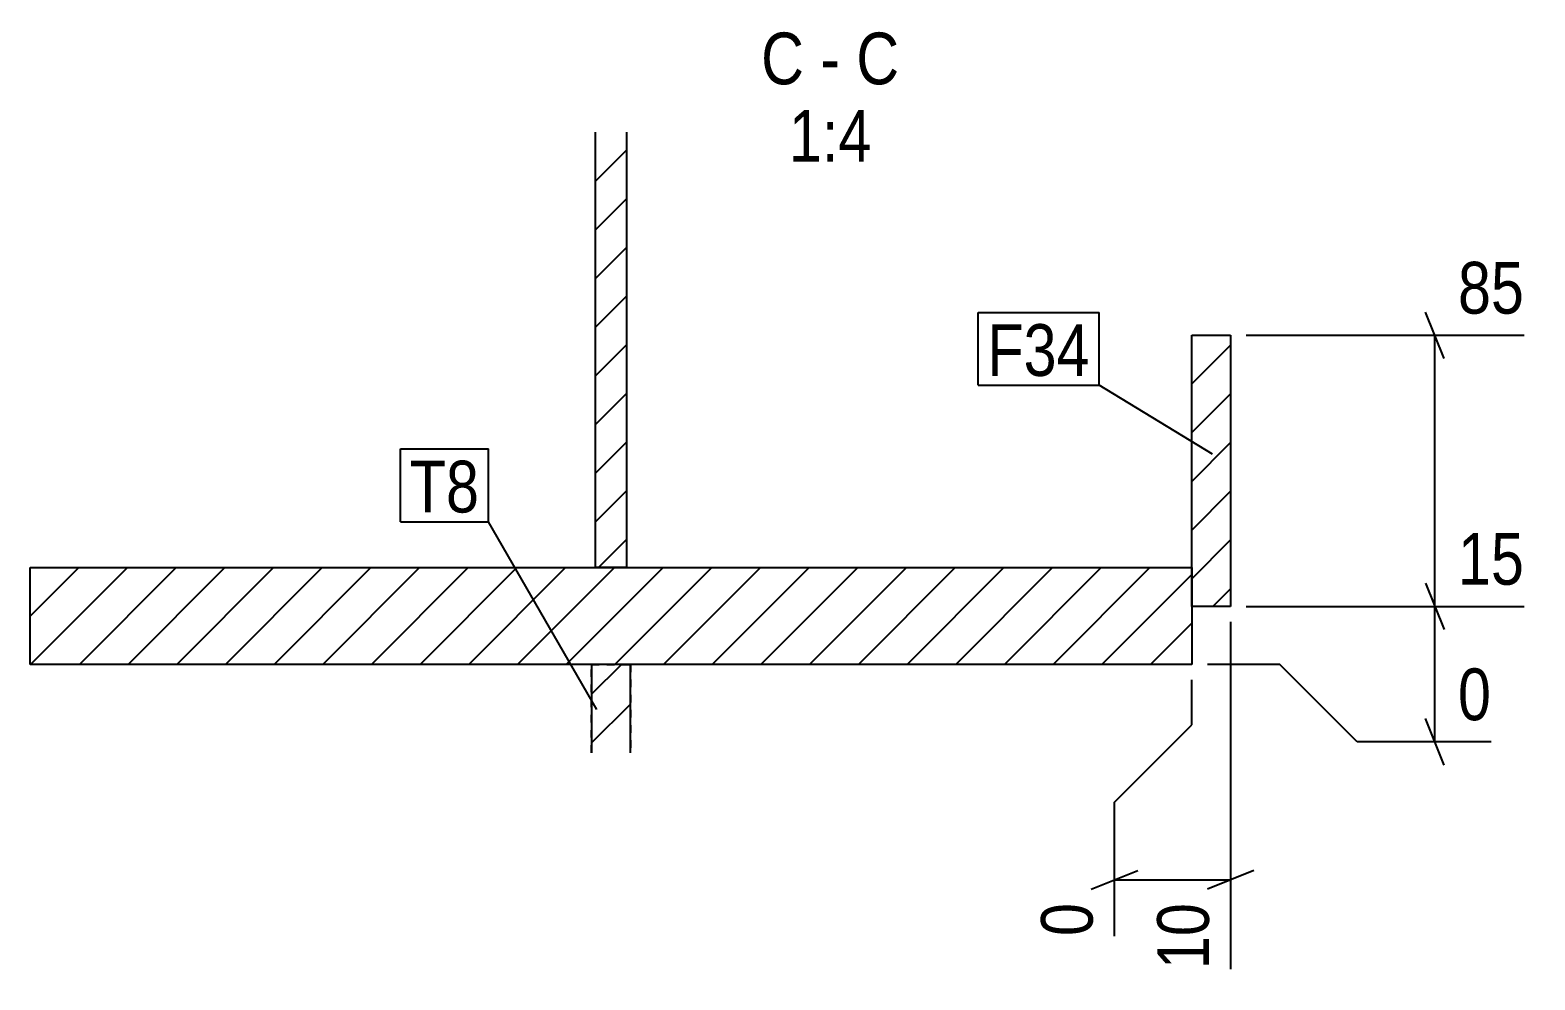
# Model space of a CAD drawing. Header units: millimetres. Extents: x 48 to 60985, y 13 to 3079.
# Drawn here: x 60596.2 to 60984.8, y 13.2 to 258.5 of the extents above; entities that cross this region are included whole.
import ezdxf

# ---------------------------------------------------------------- set-up
doc = ezdxf.new("R2010")
doc.units = ezdxf.units.MM
doc.linetypes.add('DXK_LINE_DOT2', pattern=[3.9198, 1.9599, -1.9599])
for name, color, linetype in [('MÅLSÆTNING', 7, 'Continuous'), ('STÅL', 7, 'Continuous'), ('TEKST', 7, 'Continuous')]:
    doc.layers.add(name, color=color, linetype=linetype)
doc.styles.add('Arial Narrow', font='ARIALN.TTF', dxfattribs={"height": 0.2})

msp = doc.modelspace()

# ---------------------------------------------------------------- hatches: boundary and pattern name
at = {"layer": 'STÅL', "linetype": 'Continuous'}
h = msp.add_hatch(dxfattribs=at)
h.set_pattern_fill('', scale=2.8, style=0, pattern_type=0)
h.set_pattern_definition([(45, (60742.221, 232.076), (-6.2862, 6.2862), [])])
h.paths.add_polyline_path([(60750.22, 232.08), (60742.22, 232.08), (60742.22, 119.67), (60750.22, 119.67)])
h = msp.add_hatch(dxfattribs=at)
h.set_pattern_fill('', scale=2.8, style=0, pattern_type=0)
h.set_pattern_definition([(45, (60896.218, 179.665), (-6.2862, 6.2862), [])])
h.paths.add_polyline_path([(60906.22, 179.66), (60896.22, 179.66), (60896.22, 109.66), (60906.22, 109.66)])
h = msp.add_hatch(dxfattribs=at)
h.set_pattern_fill('', scale=2.8, style=0, pattern_type=0)
h.set_pattern_definition([(45, (60596.221, 119.671), (-6.28618, 6.28618), [])])
h.paths.add_polyline_path([(60896.22, 119.67), (60596.22, 119.67), (60596.22, 94.67), (60896.22, 94.67)])
h = msp.add_hatch(dxfattribs=at)
h.set_pattern_fill('', scale=2.8, style=0, pattern_type=0)
h.set_pattern_definition([(45, (60751.2205, 71.842), (-6.2862, 6.2862), [])])
h.paths.add_polyline_path([(60741.22, 71.84), (60751.22, 71.84), (60751.22, 94.67), (60741.22, 94.67)])

# ---------------------------------------------------------------- linework, layer by layer
at = {"layer": 'MÅLSÆTNING', "color": 7, "linetype": 'Continuous'}
for p, q in [((60961.33, 173.66), (60956.53, 185.66)), ((60910.22, 179.66), (60981.99, 179.66)), ((60958.93, 109.66), (60958.93, 179.66)), ((60956.53, 115.66), (60961.33, 103.66)), ((60956.53, 115.66), (60961.33, 103.66)), ((60910.22, 109.66), (60981.99, 109.66)), ((60910.22, 109.66), (60981.99, 109.66)), ((60958.93, 74.67), (60958.93, 109.66)), ((60906.22, 105.66), (60906.22, 16)), ((60918.93, 94.67), (60900.22, 94.67)), ((60938.93, 74.67), (60918.93, 94.67)), ((60896.22, 79.06), (60896.22, 90.67)), ((60876.22, 59.06), (60896.22, 79.06)), ((60961.33, 68.67), (60956.53, 80.67)), ((60973.46, 74.67), (60938.93, 74.67)), ((60876.22, 24.53), (60876.22, 59.06)), ((60870.22, 36.66), (60882.22, 41.46)), ((60876.22, 39.06), (60906.22, 39.06)), ((60912.22, 41.46), (60900.22, 36.66))]:
    msp.add_line(p, q, dxfattribs=at)
at = {"layer": 'STÅL', "color": 2, "linetype": 'Continuous'}
for p, q in [((60742.22, 119.67), (60742.22, 232.08)), ((60750.22, 232.08), (60750.22, 119.67)), ((60596.22, 119.67), (60896.22, 119.67)), ((60596.22, 94.67), (60596.22, 119.67)), ((60750.22, 119.67), (60742.22, 119.67)), ((60896.22, 119.67), (60896.22, 94.67)), ((60896.22, 94.67), (60596.22, 94.67)), ((60751.22, 94.67), (60741.22, 94.67)), ((60741.22, 94.67), (60741.22, 71.84)), ((60751.22, 71.84), (60751.22, 94.67))]:
    msp.add_line(p, q, dxfattribs=at)
at = {"layer": 'STÅL', "color": 4, "linetype": 'Continuous'}
for p, q in [((60896.22, 179.66), (60906.22, 179.66)), ((60896.22, 109.66), (60896.22, 179.66)), ((60906.22, 179.66), (60906.22, 109.66)), ((60906.22, 109.66), (60896.22, 109.66))]:
    msp.add_line(p, q, dxfattribs=at)
at = {"layer": 'STÅL', "color": 7, "linetype": 'DXK_LINE_DOT2'}
for p, q in [((60741.22, 94.67), (60751.22, 94.67)), ((60741.22, 71.84), (60741.22, 94.67)), ((60751.22, 94.67), (60751.22, 71.84))]:
    msp.add_line(p, q, dxfattribs=at)
at = {"layer": 'TEKST', "color": 7, "linetype": 'Continuous'}
for p, q in [((60841.01, 185.57), (60872.24, 185.57)), ((60841.01, 166.77), (60841.01, 185.57)), ((60872.24, 166.77), (60872.24, 185.57)), ((60841.01, 166.77), (60872.24, 166.77)), ((60901.55, 148.99), (60872.24, 166.77)), ((60691.86, 150.31), (60714.56, 150.31)), ((60691.86, 131.51), (60691.86, 150.31)), ((60714.56, 131.51), (60714.56, 150.31)), ((60691.86, 131.51), (60714.56, 131.51)), ((60742.56, 83.01), (60714.56, 131.51))]:
    msp.add_line(p, q, dxfattribs=at)

# ---------------------------------------------------------------- wipeouts: each hides what was drawn before it
at = {"color": 0, "linetype": 'Continuous'}
for points in [[(60796.07, 244.48), (60796.07, 258.48), (60784.99, 258.48), (60784.99, 244.48)], [(60805.37, 244.48), (60805.37, 258.48), (60800.27, 258.48), (60800.27, 244.48)], [(60820.64, 244.48), (60820.64, 258.48), (60809.57, 258.48), (60809.57, 244.48)], [(60813.48, 224.48), (60813.48, 238.48), (60792.15, 238.48), (60792.15, 224.48)]]:
    msp.add_wipeout(points, dxfattribs=at).dxf.layer = 'TEKST'
at = {"color": 0}
for points in [[(60869.84, 169.17), (60869.84, 183.17), (60843.41, 183.17), (60843.41, 169.17)], [(60712.16, 133.91), (60712.16, 147.91), (60694.26, 147.91), (60694.26, 133.91)]]:
    msp.add_wipeout(points, dxfattribs=at).dxf.layer = 'TEKST'

# ---------------------------------------------------------------- next in the draw order: texts
at = {"layer": 'TEKST', "color": 3, "linetype": 'Continuous', "style": 'Arial Narrow'}
for s, height, p in [('C', 13.36, (60784.99, 244.48)), ('C', 13.36, (60809.57, 244.48)), ('-', 13.36, (60800.27, 244.48)), ('1:4', 13.362, (60792.15, 224.48))]:
    msp.add_text(s, height=height, dxfattribs=at).set_placement(p)

# ---------------------------------------------------------------- next in the draw order: wipeouts: each hides what was drawn before it
at = {"color": 0, "linetype": 'Continuous'}
for points in [[(60984.79, 182.46), (60984.79, 202.06), (60962.13, 202.06), (60962.13, 182.46)], [(60984.79, 112.46), (60984.79, 132.06), (60962.13, 132.06), (60962.13, 112.46)], [(60976.26, 77.47), (60976.26, 97.07), (60962.13, 97.07), (60962.13, 77.47)], [(60873.42, 35.86), (60853.82, 35.86), (60853.82, 21.73), (60873.42, 21.73)], [(60903.42, 35.86), (60883.82, 35.86), (60883.82, 13.2), (60903.42, 13.2)]]:
    msp.add_wipeout(points, dxfattribs=at).dxf.layer = 'MÅLSÆTNING'
at = {"color": 0}
for points in [[(60869.84, 169.17), (60869.84, 183.17), (60843.41, 183.17), (60843.41, 169.17)], [(60712.16, 133.91), (60712.16, 147.91), (60694.26, 147.91), (60694.26, 133.91)]]:
    msp.add_wipeout(points, dxfattribs=at).dxf.layer = 'TEKST'

# ---------------------------------------------------------------- next in the draw order: texts
at = {"layer": 'MÅLSÆTNING', "color": 3, "linetype": 'Continuous', "style": 'Arial Narrow'}
for s, height, p in [('85', 13.362, (60964.93, 185.26)), ('15', 13.362, (60964.93, 115.26)), ('0', 13.36, (60964.93, 80.27))]:
    msp.add_text(s, height=height, dxfattribs=at).set_placement(p)
for s, height, p in [('0', 13.36, (60870.62, 24.53)), ('10', 13.362, (60900.62, 16))]:
    msp.add_text(s, height=height, rotation=90.0002, dxfattribs=at).set_placement(p)
at = {"layer": 'TEKST', "color": 3, "style": 'Arial Narrow'}
for s, p in [('F34', (60843.41, 169.17)), ('T8', (60694.26, 133.91))]:
    msp.add_text(s, height=13.362, dxfattribs=at).set_placement(p)

doc.saveas('drawing.dxf')
